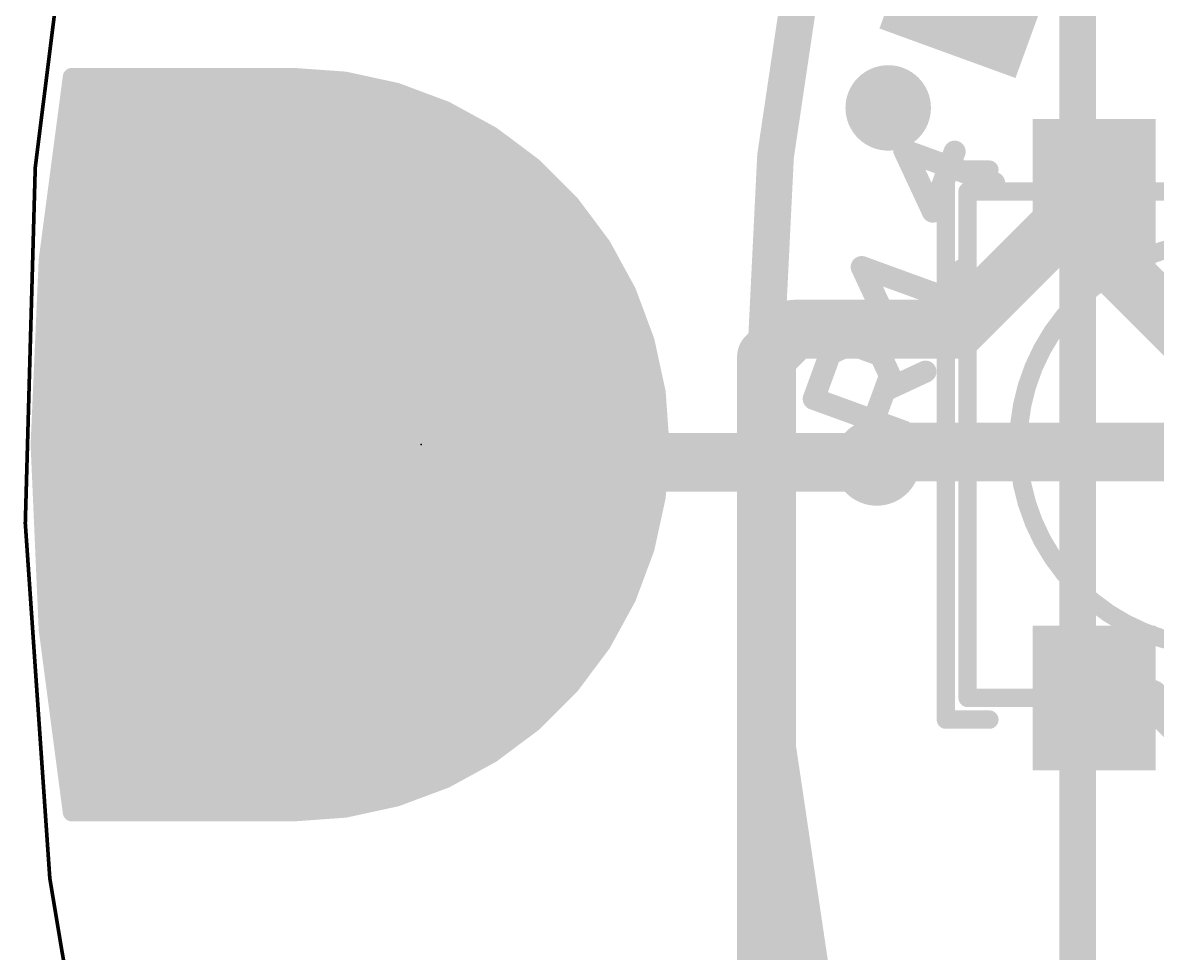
# Model space of a CAD drawing. Extents: x -25.4 to 25.4, y -26.7 to 25.8.
# Drawn here: x -25.42 to -17.58, y -3.51 to 2.92 of the extents above; entities that cross this region are included whole.
import ezdxf

# ---------------------------------------------------------------- set-up
doc = ezdxf.new("R2010")
doc.units = 0
for name, color, linetype in [('1', 12, 'CONTINUOUS'), ('16', 5, 'CONTINUOUS'), ('17', 110, 'CONTINUOUS'), ('18', 110, 'CONTINUOUS'), ('20', 53, 'CONTINUOUS'), ('21', 53, 'CONTINUOUS'), ('23', 53, 'CONTINUOUS'), ('25', 253, 'CONTINUOUS'), ('51', 53, 'CONTINUOUS')]:
    doc.layers.add(name, color=color, linetype=linetype)

# ---------------------------------------------------------------- blocks, each defined once
blk = doc.blocks.new('ROUNDP')
at = {"const_width": 0.5}
blk.add_lwpolyline([(0, -0.25, 1), (0, 0.25, 1), (0, -0.25)], format="xyb", dxfattribs=at)
blk = doc.blocks.new('RECT')
blk.add_solid([(-0.5, -0.5), (0.5, -0.5), (-0.5, 0.5), (0.5, 0.5)])
blk = doc.blocks.new('ROUNDV')
at = {"const_width": 0.5}
blk.add_lwpolyline([(0, -0.25, 1), (0, 0.25, 1), (0, -0.25)], format="xyb", dxfattribs=at)

msp = doc.modelspace()

# ---------------------------------------------------------------- linework, layer by layer
at = {"layer": '1'}
for points, const_width in [([(0, 20.32, 0.4142), (-20.32, 0)], 0.254), ([(-25.0825, 2.5718, 1), (-25.0825, 2.5082)], 0.0635), ([(-25.051, 2.5359, 1), (-25.114, 2.5441)], 0.0635), ([(-23.5562, 2.5717, 1), (-23.5608, 2.5083)], 0.0635), ([(-23.5585, 2.5082, 1), (-23.5585, 2.5718)], 0.0635), ([(-23.1903, 2.5452, 1), (-23.2038, 2.4831)], 0.0635), ([(-23.1993, 2.4825, 1), (-23.1948, 2.5458)], 0.0635), ([(-25.0992, 2.4448, 1), (-25.0992, 2.3813)], 0.0635), ([(-22.8318, 2.4669, 1), (-22.854, 2.4074)], 0.0635), ([(-22.8496, 2.4061, 1), (-22.8362, 2.4681)], 0.0635), ([(-22.7782, 2.3813, 1), (-22.7782, 2.4448)], 0.0635), ([(-22.4881, 2.3383, 1), (-22.5186, 2.2826)], 0.0635), ([(-22.5144, 2.2807, 1), (-22.4923, 2.3402)], 0.0635), ([(-25.1159, 2.3178, 1), (-25.1159, 2.2542)], 0.0635), ([(-22.4585, 2.2542, 1), (-22.4585, 2.3178)], 0.0635), ([(-25.1327, 2.1908, 1), (-25.1327, 2.1273)], 0.0635), ([(-22.226, 2.1273, 1), (-22.226, 2.1908)], 0.0635), ([(-22.1662, 2.1622, 1), (-22.2043, 2.1114)], 0.0635), ([(-22.2005, 2.1089, 1), (-22.1701, 2.1647)], 0.0635), ([(-25.1494, 2.0638, 1), (-25.1494, 2.0002)], 0.0635), ([(-22.0453, 2.0002, 1), (-22.0453, 2.0638)], 0.0635), ([(-25.1661, 1.9367, 1), (-25.1661, 1.8733)], 0.0635), ([(-21.8727, 1.9421, 1), (-21.9176, 1.8972)], 0.0635), ([(-21.9142, 1.8942, 1), (-21.8761, 1.945)], 0.0635), ([(-21.8805, 1.8733, 1), (-21.8805, 1.9367)], 0.0635), ([(-18.1483, 1.8516, 1), (-18.1483, 1.6484)], 0.2032), ([(-18.0467, 1.75, 1), (-18.2499, 1.75)], 0.2032), ([(-17.9482, 1.6782, 1), (-18.0918, 1.8218)], 0.2032), ([(-18.02, 1.6484, 1), (-18.02, 1.8516)], 0.2032), ([(-25.1828, 1.8097, 1), (-25.1828, 1.7463)], 0.0635), ([(-21.7536, 1.7463, 1), (-21.7536, 1.8097)], 0.0635), ([(-21.6135, 1.6824, 1), (-21.6643, 1.6443)], 0.0635), ([(-25.1995, 1.6827, 1), (-25.1995, 1.6193)], 0.0635), ([(-21.6613, 1.6409, 1), (-21.6164, 1.6858)], 0.0635), ([(-21.6297, 1.6193, 1), (-21.6297, 1.6827)], 0.0635), ([(-18.0765, 1.5831, 1), (-18.2201, 1.4395)], 0.2032), ([(-25.2163, 1.5557, 1), (-25.2163, 1.4923)], 0.0635), ([(-21.5346, 1.4923, 1), (-21.5346, 1.5557)], 0.0635), ([(-18.2499, 1.5113, 1), (-18.0467, 1.5113)], 0.2032), ([(-25.233, 1.4287, 1), (-25.233, 1.3653)], 0.0635), ([(-21.3938, 1.3884, 1), (-21.4496, 1.358)], 0.0635), ([(-21.4471, 1.3542, 1), (-21.3963, 1.3923)], 0.0635), ([(-21.4395, 1.3653, 1), (-21.4395, 1.4287)], 0.0635), ([(-25.2493, 1.3017, 1), (-25.2493, 1.2383)], 0.0635), ([(-25.2173, 1.2735, 1), (-25.2808, 1.2762)], 0.0635), ([(-21.3653, 1.2383, 1), (-21.3653, 1.3017)], 0.0635), ([(-25.2805, 1.279, 1), (-25.2176, 1.2707)], 0.0635), ([(-25.2548, 1.1747, 1), (-25.2548, 1.1113)], 0.0635), ([(-21.296, 1.1113, 1), (-21.296, 1.1747)], 0.0635), ([(-21.2183, 1.0662, 1), (-21.2778, 1.0441)], 0.0635), ([(-21.2759, 1.0399, 1), (-21.2202, 1.0704)], 0.0635), ([(-25.2604, 1.0477, 1), (-25.2604, 0.9843)], 0.0635), ([(-21.2334, 0.9843, 1), (-21.2334, 1.0477)], 0.0635), ([(-25.2659, 0.9207, 1), (-25.2659, 0.8573)], 0.0635), ([(-21.1861, 0.8573, 1), (-21.1861, 0.9207)], 0.0635), ([(-20.094, 0.8991, 1), (-20.094, 0.6959)], 0.2032), ([(-20.0222, 0.7257, 1), (-20.1658, 0.8693)], 0.2032), ([(-19.0443, 0.8693, 1), (-18.9007, 0.7257)], 0.2032), ([(-18.9725, 0.6959, 1), (-18.9725, 0.8991)], 0.2032), ([(-25.2715, 0.7937, 1), (-25.2715, 0.7303)], 0.0635), ([(-21.1387, 0.7303, 1), (-21.1387, 0.7937)], 0.0635), ([(-20.1828, 0.6071, 1), (-20.386, 0.6071)], 0.2032), ([(-21.0904, 0.7223, 1), (-21.1524, 0.7089)], 0.0635), ([(-21.1511, 0.7045, 1), (-21.0916, 0.7267)], 0.0635), ([(-20.3563, 0.6789, 1), (-20.2126, 0.5352)], 0.2032), ([(-25.277, 0.6667, 1), (-25.277, 0.6033)], 0.0635), ([(-21.1039, 0.6033, 1), (-21.1039, 0.6667)], 0.0635), ([(-25.2825, 0.5397, 1), (-25.2825, 0.4763)], 0.0635), ([(-21.0762, 0.4763, 1), (-21.0762, 0.5397)], 0.0635), ([(-25.2881, 0.4128, 1), (-25.2881, 0.3493)], 0.0635), ([(-21.0127, 0.3637, 1), (-21.076, 0.3592)], 0.0635), ([(-21.0754, 0.3547, 1), (-21.0133, 0.3682)], 0.0635), ([(-21.0486, 0.3493, 1), (-21.0486, 0.4128)], 0.0635), ([(-25.2936, 0.2858, 1), (-25.2936, 0.2223)], 0.0635), ([(-21.0367, 0.2223, 1), (-21.0367, 0.2858)], 0.0635), ([(-25.2992, 0.1588, 1), (-25.2992, 0.0953)], 0.0635), ([(-21.0276, 0.0953, 1), (-21.0276, 0.1588)], 0.0635), ([(-20.32, 0, 0.4142), (0, -20.32)], 0.254), ([(-20.2565, 0, 1), (-20.3835, 0)], 0.127), ([(-19.4513, 0.0508, 1), (-19.4513, -0.1524)], 0.2032), ([(-19.3795, -0.1226, 1), (-19.5232, 0.021)], 0.2032), ([(-25.273, 0.0014, 1), (-25.3364, -0.0014)], 0.0635), ([(-25.3047, 0.0318, 1), (-25.3047, -0.0318)], 0.0635), ([(-25.3364, 0.0014, 1), (-25.273, -0.0014)], 0.0635), ([(-20.9868, -0.0023, 1), (-21.0502, 0.0023)], 0.0635), ([(-21.0502, -0.0023, 1), (-20.9868, 0.0023)], 0.0635), ([(-21.0185, -0.0318, 1), (-21.0185, 0.0318)], 0.0635), ([(-20.3835, 0, 1), (-20.2565, 0)], 0.127), ([(-19.5943, -0.0501, 1), (-19.4506, -0.1938)], 0.2032), ([(-25.2992, -0.0953, 1), (-25.2992, -0.1588)], 0.0635), ([(-21.0276, -0.1588, 1), (-21.0276, -0.0953)], 0.0635), ([(-25.2936, -0.2223, 1), (-25.2936, -0.2858)], 0.0635), ([(-21.0367, -0.2858, 1), (-21.0367, -0.2223)], 0.0635), ([(-21.0133, -0.3682, 1), (-21.0754, -0.3547)], 0.0635), ([(-25.2881, -0.3493, 1), (-25.2881, -0.4128)], 0.0635), ([(-21.076, -0.3592, 1), (-21.0127, -0.3637)], 0.0635), ([(-21.0486, -0.4128, 1), (-21.0486, -0.3493)], 0.0635), ([(-25.2825, -0.4763, 1), (-25.2825, -0.5397)], 0.0635), ([(-21.0762, -0.5397, 1), (-21.0762, -0.4763)], 0.0635), ([(-25.277, -0.6033, 1), (-25.277, -0.6667)], 0.0635), ([(-21.1039, -0.6667, 1), (-21.1039, -0.6033)], 0.0635), ([(-25.2715, -0.7303, 1), (-25.2715, -0.7937)], 0.0635), ([(-21.1524, -0.7089, 1), (-21.0904, -0.7223)], 0.0635), ([(-21.0916, -0.7267, 1), (-21.1511, -0.7045)], 0.0635), ([(-21.1387, -0.7937, 1), (-21.1387, -0.7303)], 0.0635), ([(-25.2659, -0.8573, 1), (-25.2659, -0.9207)], 0.0635), ([(-21.1861, -0.9207, 1), (-21.1861, -0.8573)], 0.0635), ([(-25.2604, -0.9843, 1), (-25.2604, -1.0477)], 0.0635), ([(-21.2778, -1.0441, 1), (-21.2183, -1.0662)], 0.0635), ([(-21.2202, -1.0704, 1), (-21.2759, -1.0399)], 0.0635), ([(-21.2334, -1.0477, 1), (-21.2334, -0.9843)], 0.0635), ([(-25.2548, -1.1113, 1), (-25.2548, -1.1747)], 0.0635), ([(-21.296, -1.1747, 1), (-21.296, -1.1113)], 0.0635), ([(-25.2493, -1.2383, 1), (-25.2493, -1.3017)], 0.0635), ([(-25.2176, -1.2707, 1), (-25.2805, -1.279)], 0.0635), ([(-25.2808, -1.2762, 1), (-25.2173, -1.2735)], 0.0635), ([(-21.3653, -1.3017, 1), (-21.3653, -1.2383)], 0.0635), ([(-21.4496, -1.358, 1), (-21.3938, -1.3884)], 0.0635), ([(-21.3963, -1.3923, 1), (-21.4471, -1.3542)], 0.0635), ([(-25.233, -1.3653, 1), (-25.233, -1.4287)], 0.0635), ([(-21.4395, -1.4287, 1), (-21.4395, -1.3653)], 0.0635), ([(-25.2163, -1.4923, 1), (-25.2163, -1.5557)], 0.0635), ([(-21.5346, -1.5557, 1), (-21.5346, -1.4923)], 0.0635), ([(-25.1995, -1.6193, 1), (-25.1995, -1.6827)], 0.0635), ([(-21.6643, -1.6443, 1), (-21.6135, -1.6824)], 0.0635), ([(-21.6164, -1.6858, 1), (-21.6613, -1.6409)], 0.0635), ([(-21.6297, -1.6827, 1), (-21.6297, -1.6193)], 0.0635), ([(-18.02, -1.6865, 1), (-18.02, -1.8135)], 0.127), ([(-17.5839, -1.7051, 1), (-17.6737, -1.7949)], 0.127), ([(-17.6288, -1.8135, 1), (-17.6288, -1.6865)], 0.127), ([(-25.1828, -1.7463, 1), (-25.1828, -1.8097)], 0.0635), ([(-21.7536, -1.8097, 1), (-21.7536, -1.7463)], 0.0635), ([(-25.1661, -1.8733, 1), (-25.1661, -1.9367)], 0.0635), ([(-21.9176, -1.8972, 1), (-21.8727, -1.9421)], 0.0635), ([(-21.8761, -1.945, 1), (-21.9142, -1.8942)], 0.0635), ([(-21.8805, -1.9367, 1), (-21.8805, -1.8733)], 0.0635), ([(-25.1494, -2.0002, 1), (-25.1494, -2.0638)], 0.0635), ([(-22.0453, -2.0638, 1), (-22.0453, -2.0002)], 0.0635), ([(-25.1327, -2.1273, 1), (-25.1327, -2.1908)], 0.0635), ([(-22.226, -2.1908, 1), (-22.226, -2.1273)], 0.0635), ([(-22.2043, -2.1114, 1), (-22.1662, -2.1622)], 0.0635), ([(-22.1701, -2.1647, 1), (-22.2005, -2.1089)], 0.0635), ([(-25.1159, -2.2542, 1), (-25.1159, -2.3178)], 0.0635), ([(-22.5186, -2.2826, 1), (-22.4881, -2.3383)], 0.0635), ([(-22.4923, -2.3402, 1), (-22.5144, -2.2807)], 0.0635), ([(-22.4585, -2.3178, 1), (-22.4585, -2.2542)], 0.0635), ([(-25.0992, -2.3813, 1), (-25.0992, -2.4448)], 0.0635), ([(-22.7783, -2.4448, 1), (-22.7783, -2.3813)], 0.0635), ([(-22.854, -2.4074, 1), (-22.8318, -2.4669)], 0.0635), ([(-22.8362, -2.4681, 1), (-22.8496, -2.4061)], 0.0635), ([(-25.0825, -2.5082, 1), (-25.0825, -2.5718)], 0.0635), ([(-25.0825, -2.5082, 1), (-25.0825, -2.5718)], 0.0635), ([(-25.114, -2.5441, 1), (-25.051, -2.5359)], 0.0635), ([(-23.5608, -2.5083, 1), (-23.5562, -2.5717)], 0.0635), ([(-23.5585, -2.5718, 1), (-23.5585, -2.5082)], 0.0635), ([(-23.5585, -2.5718, 1), (-23.5585, -2.5082)], 0.0635), ([(-23.2038, -2.4831, 1), (-23.1903, -2.5452)], 0.0635), ([(-23.1948, -2.5458, 1), (-23.1993, -2.4825)], 0.0635)]:
    msp.add_lwpolyline(points, format="xyb", dxfattribs=dict(at, const_width=const_width))
for points, const_width in [([(-25.0825, 2.54), (-25.2491, 1.2749)], 0.127), ([(-23.5585, 2.54), (-25.0825, 2.54)], 0.127), ([(-23.197, 2.5141), (-23.5585, 2.54)], 0.127), ([(-22.8429, 2.4371), (-23.197, 2.5141)], 0.127), ([(-25.0992, 2.413), (-22.7782, 2.413)], 0.127), ([(-22.5033, 2.3105), (-22.8429, 2.4371)], 0.127), ([(-22.1853, 2.1368), (-22.5033, 2.3105)], 0.127), ([(-25.1159, 2.286), (-22.4585, 2.286)], 0.127), ([(-25.1327, 2.159), (-22.226, 2.159)], 0.127), ([(-21.8952, 1.9196), (-22.1853, 2.1368)], 0.127), ([(-25.1494, 2.032), (-22.0453, 2.032)], 0.127), ([(-25.1661, 1.905), (-21.8805, 1.905)], 0.127), ([(-21.6389, 1.6633), (-21.8952, 1.9196)], 0.127), ([(-18.02, 1.75), (-18.9725, 0.7975)], 0.4064), ([(-18.02, 1.75), (-18.1483, 1.75)], 0.4064), ([(-18.1483, 1.5113), (-18.1483, 1.75)], 0.4064), ([(-25.1828, 1.778), (-21.7536, 1.778)], 0.127), ([(-21.4217, 1.3732), (-21.6389, 1.6633)], 0.127), ([(-25.1995, 1.651), (-21.6297, 1.651)], 0.127), ([(-17.3253, 0.6883), (-18.1483, 1.5113)], 0.4064), ([(-25.2163, 1.524), (-21.5346, 1.524)], 0.127), ([(-25.233, 1.397), (-21.4395, 1.397)], 0.127), ([(-21.248, 1.0552), (-21.4217, 1.3732)], 0.127), ([(-25.2491, 1.2749), (-25.3047, 0)], 0.127), ([(-25.2493, 1.27), (-21.3653, 1.27)], 0.127), ([(-25.2548, 1.143), (-21.296, 1.143)], 0.127), ([(-21.1214, 0.7156), (-21.248, 1.0552)], 0.127), ([(-25.2604, 1.016), (-21.2334, 1.016)], 0.127), ([(-25.2659, 0.889), (-21.1861, 0.889)], 0.127), ([(-20.094, 0.7975), (-20.2844, 0.6071)], 0.4064), ([(-18.9725, 0.7975), (-20.094, 0.7975)], 0.4064), ([(-25.2715, 0.762), (-21.1387, 0.762)], 0.127), ([(-20.2844, 0.6071), (-20.2844, -4.3165)], 0.4064), ([(-21.0444, 0.3615), (-21.1214, 0.7156)], 0.127), ([(-25.277, 0.635), (-21.1039, 0.635)], 0.127), ([(-25.2825, 0.508), (-21.0762, 0.508)], 0.127), ([(-25.2881, 0.381), (-21.0486, 0.381)], 0.127), ([(-21.0185, 0), (-21.0444, 0.3615)], 0.127), ([(-25.2936, 0.254), (-21.0367, 0.254)], 0.127), ([(-25.2992, 0.127), (-21.0276, 0.127)], 0.127), ([(-19.5224, -0.1219), (-19.4513, -0.0508)], 0.4064), ([(-19.4513, -0.0508), (-15.5914, -0.0508)], 0.4064), ([(-25.3047, 0), (-25.2491, -1.2749)], 0.127), ([(-25.3047, 0), (-21.0185, 0)], 0.127), ([(-21.0444, -0.3615), (-21.0185, 0)], 0.127), ([(-25.2992, -0.127), (-21.0276, -0.127)], 0.127), ([(-25.2936, -0.254), (-21.0367, -0.254)], 0.127), ([(-21.1214, -0.7156), (-21.0444, -0.3615)], 0.127), ([(-25.2881, -0.381), (-21.0486, -0.381)], 0.127), ([(-25.2825, -0.508), (-21.0762, -0.508)], 0.127), ([(-25.277, -0.635), (-21.1039, -0.635)], 0.127), ([(-25.2715, -0.762), (-21.1387, -0.762)], 0.127), ([(-21.248, -1.0552), (-21.1214, -0.7156)], 0.127), ([(-25.2659, -0.889), (-21.1861, -0.889)], 0.127), ([(-25.2604, -1.016), (-21.2334, -1.016)], 0.127), ([(-21.4217, -1.3732), (-21.248, -1.0552)], 0.127), ([(-25.2548, -1.143), (-21.296, -1.143)], 0.127), ([(-25.2493, -1.27), (-21.3653, -1.27)], 0.127), ([(-25.2491, -1.2749), (-25.0825, -2.54)], 0.127), ([(-21.6389, -1.6633), (-21.4217, -1.3732)], 0.127), ([(-25.233, -1.397), (-21.4395, -1.397)], 0.127), ([(-25.2163, -1.524), (-21.5346, -1.524)], 0.127), ([(-25.1995, -1.651), (-21.6297, -1.651)], 0.127), ([(-21.8952, -1.9196), (-21.6389, -1.6633)], 0.127), ([(-18.02, -1.75), (-17.6288, -1.75)], 0.254), ([(-16.8516, -2.5272), (-17.6288, -1.75)], 0.254), ([(-25.1828, -1.778), (-21.7536, -1.778)], 0.127), ([(-25.1661, -1.905), (-21.8805, -1.905)], 0.127), ([(-22.1853, -2.1368), (-21.8952, -1.9196)], 0.127), ([(-25.1494, -2.032), (-22.0453, -2.032)], 0.127), ([(-25.1327, -2.159), (-22.226, -2.159)], 0.127), ([(-22.5033, -2.3105), (-22.1853, -2.1368)], 0.127), ([(-25.1159, -2.286), (-22.4585, -2.286)], 0.127), ([(-22.8429, -2.4371), (-22.5033, -2.3105)], 0.127), ([(-25.0992, -2.413), (-22.7783, -2.413)], 0.127), ([(-23.197, -2.5141), (-22.8429, -2.4371)], 0.127), ([(-25.0825, -2.54), (-23.5585, -2.54)], 0.127), ([(-25.0825, -2.54), (-23.5585, -2.54)], 0.127), ([(-23.5585, -2.54), (-23.197, -2.5141)], 0.127)]:
    msp.add_lwpolyline(points, dxfattribs=dict(at, const_width=const_width))
at = {"layer": '16'}
for points, const_width in [([(0, 20.32, 0.4142), (-20.32, 0)], 0.254), ([(-25.0825, 2.5718, 1), (-25.0825, 2.5082)], 0.0635), ([(-25.051, 2.5359, 1), (-25.114, 2.5441)], 0.0635), ([(-23.5562, 2.5717, 1), (-23.5608, 2.5083)], 0.0635), ([(-23.5585, 2.5082, 1), (-23.5585, 2.5718)], 0.0635), ([(-23.1903, 2.5452, 1), (-23.2038, 2.4831)], 0.0635), ([(-23.1993, 2.4825, 1), (-23.1948, 2.5458)], 0.0635), ([(-25.0992, 2.4448, 1), (-25.0992, 2.3813)], 0.0635), ([(-22.8318, 2.4669, 1), (-22.854, 2.4074)], 0.0635), ([(-22.8496, 2.4061, 1), (-22.8362, 2.4681)], 0.0635), ([(-22.7782, 2.3813, 1), (-22.7782, 2.4448)], 0.0635), ([(-22.4881, 2.3383, 1), (-22.5186, 2.2826)], 0.0635), ([(-22.5144, 2.2807, 1), (-22.4923, 2.3402)], 0.0635), ([(-25.1159, 2.3178, 1), (-25.1159, 2.2542)], 0.0635), ([(-22.4585, 2.2542, 1), (-22.4585, 2.3178)], 0.0635), ([(-25.1327, 2.1908, 1), (-25.1327, 2.1273)], 0.0635), ([(-22.226, 2.1273, 1), (-22.226, 2.1908)], 0.0635), ([(-22.1662, 2.1622, 1), (-22.2043, 2.1114)], 0.0635), ([(-22.2005, 2.1089, 1), (-22.1701, 2.1647)], 0.0635), ([(-25.1494, 2.0638, 1), (-25.1494, 2.0002)], 0.0635), ([(-22.0453, 2.0002, 1), (-22.0453, 2.0638)], 0.0635), ([(-25.1661, 1.9367, 1), (-25.1661, 1.8733)], 0.0635), ([(-21.8727, 1.9421, 1), (-21.9176, 1.8972)], 0.0635), ([(-21.9142, 1.8942, 1), (-21.8761, 1.945)], 0.0635), ([(-21.8805, 1.8733, 1), (-21.8805, 1.9367)], 0.0635), ([(-25.1828, 1.8097, 1), (-25.1828, 1.7463)], 0.0635), ([(-21.7536, 1.7463, 1), (-21.7536, 1.8097)], 0.0635), ([(-21.6135, 1.6824, 1), (-21.6643, 1.6443)], 0.0635), ([(-25.1995, 1.6827, 1), (-25.1995, 1.6193)], 0.0635), ([(-21.6613, 1.6409, 1), (-21.6164, 1.6858)], 0.0635), ([(-21.6297, 1.6193, 1), (-21.6297, 1.6827)], 0.0635), ([(-25.2163, 1.5557, 1), (-25.2163, 1.4923)], 0.0635), ([(-21.5346, 1.4923, 1), (-21.5346, 1.5557)], 0.0635), ([(-25.233, 1.4287, 1), (-25.233, 1.3653)], 0.0635), ([(-21.3938, 1.3884, 1), (-21.4496, 1.358)], 0.0635), ([(-21.4471, 1.3542, 1), (-21.3963, 1.3923)], 0.0635), ([(-21.4395, 1.3653, 1), (-21.4395, 1.4287)], 0.0635), ([(-25.2493, 1.3017, 1), (-25.2493, 1.2383)], 0.0635), ([(-25.2173, 1.2735, 1), (-25.2808, 1.2762)], 0.0635), ([(-21.3653, 1.2383, 1), (-21.3653, 1.3017)], 0.0635), ([(-25.2805, 1.279, 1), (-25.2176, 1.2707)], 0.0635), ([(-25.2548, 1.1747, 1), (-25.2548, 1.1113)], 0.0635), ([(-21.296, 1.1113, 1), (-21.296, 1.1747)], 0.0635), ([(-21.2183, 1.0662, 1), (-21.2778, 1.0441)], 0.0635), ([(-21.2759, 1.0399, 1), (-21.2202, 1.0704)], 0.0635), ([(-25.2604, 1.0477, 1), (-25.2604, 0.9843)], 0.0635), ([(-21.2334, 0.9843, 1), (-21.2334, 1.0477)], 0.0635), ([(-25.2659, 0.9207, 1), (-25.2659, 0.8573)], 0.0635), ([(-21.1861, 0.8573, 1), (-21.1861, 0.9207)], 0.0635), ([(-25.2715, 0.7937, 1), (-25.2715, 0.7303)], 0.0635), ([(-21.1387, 0.7303, 1), (-21.1387, 0.7937)], 0.0635), ([(-21.0904, 0.7223, 1), (-21.1524, 0.7089)], 0.0635), ([(-21.1511, 0.7045, 1), (-21.0916, 0.7267)], 0.0635), ([(-25.277, 0.6667, 1), (-25.277, 0.6033)], 0.0635), ([(-21.1039, 0.6033, 1), (-21.1039, 0.6667)], 0.0635), ([(-25.2825, 0.5397, 1), (-25.2825, 0.4763)], 0.0635), ([(-21.0762, 0.4763, 1), (-21.0762, 0.5397)], 0.0635), ([(-25.2881, 0.4128, 1), (-25.2881, 0.3493)], 0.0635), ([(-21.0127, 0.3637, 1), (-21.076, 0.3592)], 0.0635), ([(-21.0754, 0.3547, 1), (-21.0133, 0.3682)], 0.0635), ([(-21.0486, 0.3493, 1), (-21.0486, 0.4128)], 0.0635), ([(-25.2936, 0.2858, 1), (-25.2936, 0.2223)], 0.0635), ([(-21.0367, 0.2223, 1), (-21.0367, 0.2858)], 0.0635), ([(-25.2992, 0.1588, 1), (-25.2992, 0.0953)], 0.0635), ([(-23.1775, 0.1016, 1), (-23.1775, -0.1016)], 0.2032), ([(-22.4707, 0.0718, 1), (-22.6143, -0.0718)], 0.2032), ([(-22.5425, -0.1016, 1), (-22.5425, 0.1016)], 0.2032), ([(-21.0276, 0.0953, 1), (-21.0276, 0.1588)], 0.0635), ([(-22.4206, -0.0203, 1), (-22.4206, -0.2235)], 0.2032), ([(-20.32, 0, 0.4142), (0, -20.32)], 0.254), ([(-20.2565, 0, 1), (-20.3835, 0)], 0.127), ([(-19.4506, -0.0501, 1), (-19.5943, -0.1938)], 0.2032), ([(-19.5224, -0.2235, 1), (-19.5224, -0.0203)], 0.2032), ([(-25.273, 0.0014, 1), (-25.3364, -0.0014)], 0.0635), ([(-25.3047, 0.0318, 1), (-25.3047, -0.0318)], 0.0635), ([(-25.3364, 0.0014, 1), (-25.273, -0.0014)], 0.0635), ([(-22.4924, -0.1938, 1), (-22.3487, -0.0501)], 0.2032), ([(-20.9868, -0.0023, 1), (-21.0502, 0.0023)], 0.0635), ([(-21.0502, -0.0023, 1), (-20.9868, 0.0023)], 0.0635), ([(-21.0185, -0.0318, 1), (-21.0185, 0.0318)], 0.0635), ([(-20.3835, 0, 1), (-20.2565, 0)], 0.127), ([(-19.5943, -0.1938, 1), (-19.4506, -0.0501)], 0.2032), ([(-25.2992, -0.0953, 1), (-25.2992, -0.1588)], 0.0635), ([(-21.0276, -0.1588, 1), (-21.0276, -0.0953)], 0.0635), ([(-25.2936, -0.2223, 1), (-25.2936, -0.2858)], 0.0635), ([(-21.0367, -0.2858, 1), (-21.0367, -0.2223)], 0.0635), ([(-21.0133, -0.3682, 1), (-21.0754, -0.3547)], 0.0635), ([(-25.2881, -0.3493, 1), (-25.2881, -0.4128)], 0.0635), ([(-21.076, -0.3592, 1), (-21.0127, -0.3637)], 0.0635), ([(-21.0486, -0.4128, 1), (-21.0486, -0.3493)], 0.0635), ([(-25.2825, -0.4763, 1), (-25.2825, -0.5397)], 0.0635), ([(-21.0762, -0.5397, 1), (-21.0762, -0.4763)], 0.0635), ([(-25.277, -0.6033, 1), (-25.277, -0.6667)], 0.0635), ([(-21.1039, -0.6667, 1), (-21.1039, -0.6033)], 0.0635), ([(-25.2715, -0.7303, 1), (-25.2715, -0.7937)], 0.0635), ([(-21.1524, -0.7089, 1), (-21.0904, -0.7223)], 0.0635), ([(-21.0916, -0.7267, 1), (-21.1511, -0.7045)], 0.0635), ([(-21.1387, -0.7937, 1), (-21.1387, -0.7303)], 0.0635), ([(-25.2659, -0.8573, 1), (-25.2659, -0.9207)], 0.0635), ([(-21.1861, -0.9207, 1), (-21.1861, -0.8573)], 0.0635), ([(-25.2604, -0.9843, 1), (-25.2604, -1.0477)], 0.0635), ([(-21.2778, -1.0441, 1), (-21.2183, -1.0662)], 0.0635), ([(-21.2202, -1.0704, 1), (-21.2759, -1.0399)], 0.0635), ([(-21.2334, -1.0477, 1), (-21.2334, -0.9843)], 0.0635), ([(-25.2548, -1.1113, 1), (-25.2548, -1.1747)], 0.0635), ([(-21.296, -1.1747, 1), (-21.296, -1.1113)], 0.0635), ([(-25.2493, -1.2383, 1), (-25.2493, -1.3017)], 0.0635), ([(-25.2176, -1.2707, 1), (-25.2805, -1.279)], 0.0635), ([(-25.2808, -1.2762, 1), (-25.2173, -1.2735)], 0.0635), ([(-21.3653, -1.3017, 1), (-21.3653, -1.2383)], 0.0635), ([(-21.4496, -1.358, 1), (-21.3938, -1.3884)], 0.0635), ([(-21.3963, -1.3923, 1), (-21.4471, -1.3542)], 0.0635), ([(-25.233, -1.3653, 1), (-25.233, -1.4287)], 0.0635), ([(-21.4395, -1.4287, 1), (-21.4395, -1.3653)], 0.0635), ([(-25.2163, -1.4923, 1), (-25.2163, -1.5557)], 0.0635), ([(-21.5346, -1.5557, 1), (-21.5346, -1.4923)], 0.0635), ([(-25.1995, -1.6193, 1), (-25.1995, -1.6827)], 0.0635), ([(-21.6643, -1.6443, 1), (-21.6135, -1.6824)], 0.0635), ([(-21.6164, -1.6858, 1), (-21.6613, -1.6409)], 0.0635), ([(-21.6297, -1.6827, 1), (-21.6297, -1.6193)], 0.0635), ([(-25.1828, -1.7463, 1), (-25.1828, -1.8097)], 0.0635), ([(-21.7536, -1.8097, 1), (-21.7536, -1.7463)], 0.0635), ([(-25.1661, -1.8733, 1), (-25.1661, -1.9367)], 0.0635), ([(-21.9176, -1.8972, 1), (-21.8727, -1.9421)], 0.0635), ([(-21.8761, -1.945, 1), (-21.9142, -1.8942)], 0.0635), ([(-21.8805, -1.9367, 1), (-21.8805, -1.8733)], 0.0635), ([(-25.1494, -2.0002, 1), (-25.1494, -2.0638)], 0.0635), ([(-22.0453, -2.0638, 1), (-22.0453, -2.0002)], 0.0635), ([(-25.1327, -2.1273, 1), (-25.1327, -2.1908)], 0.0635), ([(-22.226, -2.1908, 1), (-22.226, -2.1273)], 0.0635), ([(-22.2043, -2.1114, 1), (-22.1662, -2.1622)], 0.0635), ([(-22.1701, -2.1647, 1), (-22.2005, -2.1089)], 0.0635), ([(-25.1159, -2.2542, 1), (-25.1159, -2.3178)], 0.0635), ([(-22.5186, -2.2826, 1), (-22.4881, -2.3383)], 0.0635), ([(-22.4923, -2.3402, 1), (-22.5144, -2.2807)], 0.0635), ([(-22.4585, -2.3178, 1), (-22.4585, -2.2542)], 0.0635), ([(-25.0992, -2.3813, 1), (-25.0992, -2.4448)], 0.0635), ([(-22.7783, -2.4448, 1), (-22.7783, -2.3813)], 0.0635), ([(-22.854, -2.4074, 1), (-22.8318, -2.4669)], 0.0635), ([(-22.8362, -2.4681, 1), (-22.8496, -2.4061)], 0.0635), ([(-25.0825, -2.5082, 1), (-25.0825, -2.5718)], 0.0635), ([(-25.0825, -2.5082, 1), (-25.0825, -2.5718)], 0.0635), ([(-25.114, -2.5441, 1), (-25.051, -2.5359)], 0.0635), ([(-23.5608, -2.5083, 1), (-23.5562, -2.5717)], 0.0635), ([(-23.5585, -2.5718, 1), (-23.5585, -2.5082)], 0.0635), ([(-23.5585, -2.5718, 1), (-23.5585, -2.5082)], 0.0635), ([(-23.2038, -2.4831, 1), (-23.1903, -2.5452)], 0.0635), ([(-23.1948, -2.5458, 1), (-23.1993, -2.4825)], 0.0635)]:
    msp.add_lwpolyline(points, format="xyb", dxfattribs=dict(at, const_width=const_width))
for points, const_width in [([(-18.1356, 5.3594), (-18.1356, -5.9436)], 0.254), ([(-25.0825, 2.54), (-25.2491, 1.2749)], 0.127), ([(-23.5585, 2.54), (-25.0825, 2.54)], 0.127), ([(-23.197, 2.5141), (-23.5585, 2.54)], 0.127), ([(-22.8429, 2.4371), (-23.197, 2.5141)], 0.127), ([(-25.0992, 2.413), (-22.7782, 2.413)], 0.127), ([(-22.5033, 2.3105), (-22.8429, 2.4371)], 0.127), ([(-22.1853, 2.1368), (-22.5033, 2.3105)], 0.127), ([(-25.1159, 2.286), (-22.4585, 2.286)], 0.127), ([(-25.1327, 2.159), (-22.226, 2.159)], 0.127), ([(-21.8952, 1.9196), (-22.1853, 2.1368)], 0.127), ([(-25.1494, 2.032), (-22.0453, 2.032)], 0.127), ([(-25.1661, 1.905), (-21.8805, 1.905)], 0.127), ([(-21.6389, 1.6633), (-21.8952, 1.9196)], 0.127), ([(-25.1828, 1.778), (-21.7536, 1.778)], 0.127), ([(-21.4217, 1.3732), (-21.6389, 1.6633)], 0.127), ([(-25.1995, 1.651), (-21.6297, 1.651)], 0.127), ([(-25.2163, 1.524), (-21.5346, 1.524)], 0.127), ([(-25.233, 1.397), (-21.4395, 1.397)], 0.127), ([(-21.248, 1.0552), (-21.4217, 1.3732)], 0.127), ([(-25.2491, 1.2749), (-25.3047, 0)], 0.127), ([(-25.2493, 1.27), (-21.3653, 1.27)], 0.127), ([(-25.2548, 1.143), (-21.296, 1.143)], 0.127), ([(-21.1214, 0.7156), (-21.248, 1.0552)], 0.127), ([(-25.2604, 1.016), (-21.2334, 1.016)], 0.127), ([(-25.2659, 0.889), (-21.1861, 0.889)], 0.127), ([(-25.2715, 0.762), (-21.1387, 0.762)], 0.127), ([(-21.0444, 0.3615), (-21.1214, 0.7156)], 0.127), ([(-25.277, 0.635), (-21.1039, 0.635)], 0.127), ([(-25.2825, 0.508), (-21.0762, 0.508)], 0.127), ([(-25.2881, 0.381), (-21.0486, 0.381)], 0.127), ([(-21.0185, 0), (-21.0444, 0.3615)], 0.127), ([(-25.2936, 0.254), (-21.0367, 0.254)], 0.127), ([(-25.2992, 0.127), (-21.0276, 0.127)], 0.127), ([(-22.5425, 0), (-23.1775, 0)], 0.4064), ([(-22.4206, -0.1219), (-22.5425, 0)], 0.4064), ([(-19.5224, -0.1219), (-22.4206, -0.1219)], 0.4064), ([(-19.5224, -0.1219), (-19.5224, -0.1219)], 0.4064), ([(-25.3047, 0), (-25.2491, -1.2749)], 0.127), ([(-25.3047, 0), (-21.0185, 0)], 0.127), ([(-21.0444, -0.3615), (-21.0185, 0)], 0.127), ([(-25.2992, -0.127), (-21.0276, -0.127)], 0.127), ([(-25.2936, -0.254), (-21.0367, -0.254)], 0.127), ([(-21.1214, -0.7156), (-21.0444, -0.3615)], 0.127), ([(-25.2881, -0.381), (-21.0486, -0.381)], 0.127), ([(-25.2825, -0.508), (-21.0762, -0.508)], 0.127), ([(-25.277, -0.635), (-21.1039, -0.635)], 0.127), ([(-25.2715, -0.762), (-21.1387, -0.762)], 0.127), ([(-21.248, -1.0552), (-21.1214, -0.7156)], 0.127), ([(-25.2659, -0.889), (-21.1861, -0.889)], 0.127), ([(-25.2604, -1.016), (-21.2334, -1.016)], 0.127), ([(-21.4217, -1.3732), (-21.248, -1.0552)], 0.127), ([(-25.2548, -1.143), (-21.296, -1.143)], 0.127), ([(-25.2493, -1.27), (-21.3653, -1.27)], 0.127), ([(-25.2491, -1.2749), (-25.0825, -2.54)], 0.127), ([(-21.6389, -1.6633), (-21.4217, -1.3732)], 0.127), ([(-25.233, -1.397), (-21.4395, -1.397)], 0.127), ([(-25.2163, -1.524), (-21.5346, -1.524)], 0.127), ([(-25.1995, -1.651), (-21.6297, -1.651)], 0.127), ([(-21.8952, -1.9196), (-21.6389, -1.6633)], 0.127), ([(-25.1828, -1.778), (-21.7536, -1.778)], 0.127), ([(-25.1661, -1.905), (-21.8805, -1.905)], 0.127), ([(-22.1853, -2.1368), (-21.8952, -1.9196)], 0.127), ([(-25.1494, -2.032), (-22.0453, -2.032)], 0.127), ([(-25.1327, -2.159), (-22.226, -2.159)], 0.127), ([(-22.5033, -2.3105), (-22.1853, -2.1368)], 0.127), ([(-25.1159, -2.286), (-22.4585, -2.286)], 0.127), ([(-22.8429, -2.4371), (-22.5033, -2.3105)], 0.127), ([(-25.0992, -2.413), (-22.7783, -2.413)], 0.127), ([(-23.197, -2.5141), (-22.8429, -2.4371)], 0.127), ([(-25.0825, -2.54), (-23.5585, -2.54)], 0.127), ([(-25.0825, -2.54), (-23.5585, -2.54)], 0.127), ([(-23.5585, -2.54), (-23.197, -2.5141)], 0.127)]:
    msp.add_lwpolyline(points, dxfattribs=dict(at, const_width=const_width))
at = {"layer": '20', "const_width": 0.0254}
msp.add_lwpolyline([(-3.4925, 25.146, 14.4823), (3.4925, 25.146)], format="xyb", dxfattribs=at)
at = {"layer": '21', "const_width": 0.127}
for points in [[(-18.745, 1.9), (-19.045, 1.9)], [(-19.045, 1.9), (-19.045, -1.9)], [(-19.045, -1.9), (-18.745, -1.9)]]:
    msp.add_lwpolyline(points, dxfattribs=at)
at = {"layer": '21', "const_width": 0.0635}
for points in [[(-19.045, 1.9318, 1), (-19.045, 1.8683)], [(-19.0133, 1.9, 1), (-19.0768, 1.9)], [(-18.745, 1.8683, 1), (-18.745, 1.9318)], [(-19.045, -1.8683, 1), (-19.045, -1.9318)], [(-19.0768, -1.9, 1), (-19.0133, -1.9)], [(-18.745, -1.9318, 1), (-18.745, -1.8683)]]:
    msp.add_lwpolyline(points, format="xyb", dxfattribs=at)
at = {"layer": '23'}
msp.add_point((-22.6695, 0), dxfattribs=at)
at = {"layer": '25', "const_width": 0.0762}
for points in [[(-19.32, 2.0696, 1), (-19.3461, 1.998)], [(-19.2985, 2.0499, 1), (-19.3676, 2.0177)], [(-18.949, 2.0112, 1), (-19.0206, 2.0373)], [(-18.725, 1.7719, 1), (-18.6989, 1.8435)], [(-19.1713, 1.6232, 1), (-19.0997, 1.5972)], [(-19.17, 1.5941, 1), (-19.101, 1.6263)], [(-19.5921, 1.2431, 1), (-19.6612, 1.2109)], [(-19.6136, 1.2628, 1), (-19.6397, 1.1912)], [(-18.8944, 1.1949, 1), (-18.966, 1.221)], [(-19.0186, 0.9651, 1), (-18.9925, 1.0367)], [(-19.5295, 0.9285, 1), (-19.4605, 0.9607)], [(-19.1167, 0.8069, 1), (-19.0451, 0.7809)], [(-19.6907, 0.7289, 1), (-19.7168, 0.6573)], [(-19.6877, 0.6585, 1), (-19.7199, 0.7276)], [(-19.8611, 0.6618, 1), (-19.8289, 0.5927)], [(-19.8092, 0.6142, 1), (-19.8808, 0.6403)], [(-19.4622, 0.6338, 1), (-19.5313, 0.6016)], [(-19.5098, 0.5819, 1), (-19.4837, 0.6535)], [(-19.3951, 0.4635, 1), (-19.4667, 0.4895)], [(-19.1701, 0.4702, 1), (-19.2023, 0.5392)], [(-19.4654, 0.4604, 1), (-19.3964, 0.4926)], [(-19.945, 0.3525, 1), (-19.971, 0.2809)], [(-19.4847, 0.4075, 1), (-19.4525, 0.3385)], [(-19.9938, 0.3297, 1), (-19.9222, 0.3036)], [(-19.5797, 0.179, 1), (-19.5081, 0.1529)], [(-19.3499, 0.0548, 1), (-19.3239, 0.1264)]]:
    msp.add_lwpolyline(points, format="xyb", dxfattribs=at)
at = {"layer": '25', "const_width": 0.1524}
for points in [[(-18.7119, 1.8077), (-19.333, 2.0338)], [(-19.333, 2.0338), (-19.1355, 1.6102)], [(-19.1355, 1.6102), (-18.9848, 2.0243)], [(-19.495, 0.9446), (-19.6267, 1.227)], [(-19.6267, 1.227), (-19.0056, 1.0009)], [(-19.0809, 0.7939), (-18.9302, 1.208)], [(-19.845, 0.6272), (-19.7038, 0.6931)], [(-19.7038, 0.6931), (-19.4967, 0.6177)], [(-19.958, 0.3167), (-19.845, 0.6272)], [(-19.4967, 0.6177), (-19.4309, 0.4765)], [(-19.4309, 0.4765), (-19.5439, 0.166)], [(-19.4686, 0.373), (-19.1862, 0.5047)], [(-19.3369, 0.0906), (-19.958, 0.3167)]]:
    msp.add_lwpolyline(points, dxfattribs=at)
at = {"layer": '51', "const_width": 0.127}
for points in [[(-18.895, -1.75), (-18.895, 1.75)], [(-18.895, 1.75), (-15.395, 1.75)], [(-15.395, -1.75), (-18.895, -1.75)]]:
    msp.add_lwpolyline(points, dxfattribs=at)
at = {"layer": '51'}
for points, const_width in [([(-18.8633, 1.75, 1), (-18.9267, 1.75)], 0.0635), ([(-18.895, 1.7817, 1), (-18.895, 1.7183)], 0.0635), ([(-17.145, -1.4, 1), (-17.145, 1.4, 1), (-17.145, -1.4)], 0.127), ([(-18.895, -1.7183, 1), (-18.895, -1.7817)], 0.0635), ([(-18.9267, -1.75, 1), (-18.8633, -1.75)], 0.0635)]:
    msp.add_lwpolyline(points, format="xyb", dxfattribs=dict(at, const_width=const_width))

# ---------------------------------------------------------------- block references
at = {"layer": '1', "xscale": 1.075, "rotation": 250}
msp.add_blockref('RECT', (-18.8505, 3.2094), dxfattribs=at)
at = {"layer": '1', "xscale": 0.85}
for p in [(-18.02, 1.75), (-18.02, -1.75)]:
    msp.add_blockref('RECT', p, dxfattribs=at)
at = {"layer": '17', "xscale": 4.216, "yscale": 4.216, "rotation": 90}
msp.add_blockref('ROUNDP', (-23.1775, 0), dxfattribs=at)
msp.add_blockref('ROUNDP', (-23.1775, 0), dxfattribs=at)
at = {"layer": '18'}
for p, xscale, yscale in [((-19.4437, 2.3266), 0.5906, 0.5906), ((-19.4437, 2.3266), 0.5906, 0.5906), ((-19.5224, -0.1219), 0.6, 0.6), ((-19.5224, -0.1219), 0.6, 0.6)]:
    msp.add_blockref('ROUNDV', p, dxfattribs=dict(at, xscale=xscale, yscale=yscale))

doc.saveas('drawing.dxf')
